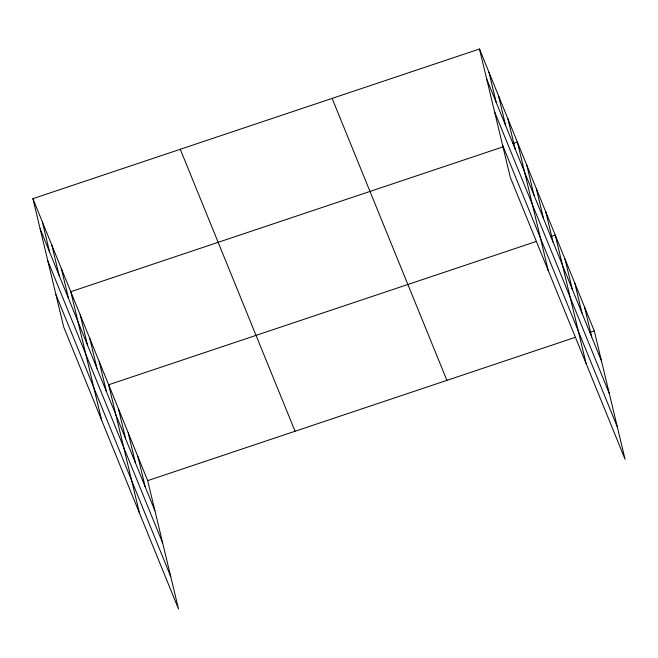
<?xml version="1.0" encoding="UTF-8"?>
<svg xmlns="http://www.w3.org/2000/svg" width="658" height="658" viewBox="0 0 658 658"><rect width="100%" height="100%" fill="white"/><g stroke="black" fill="none" stroke-linecap="round" stroke-linejoin="round"><path stroke-width="0.99" d="M32.9 198.667L147.696 480.636L178.515 609.004L63.719 327.034L32.9 198.667L479.485 48.996L594.281 330.966L625.1 459.333L510.304 177.364L479.485 48.996M503.107 146.824L70.784 291.716L101.603 420.084M512.615 143.641L517.369 142.046L548.188 270.413M536.237 241.47L108.66 384.766L139.48 513.133M550.499 236.691L555.253 235.095L586.072 363.463M147.696 480.636L575.265 337.34M589.527 332.561L594.281 330.966M486.706 79.05L601.494 361.02M494.495 111.498L609.283 393.468M502.515 144.924L617.311 426.894M332.117 98.387L446.905 380.357M180.276 149.276L295.064 431.245M40.113 228.721L154.91 510.69M47.902 261.168L162.699 543.138M55.93 294.595L170.726 576.564M584.526 306.998L591.739 337.052M574.763 283.03L581.985 313.085M565.008 259.063L572.221 289.117M545.778 211.835L553 241.889M536.311 188.566L543.524 218.629M526.836 165.306L534.057 195.368M507.902 118.785L515.115 148.84M498.427 95.517L505.648 125.579M488.96 72.257L496.173 102.319M137.933 456.668L145.155 486.723M128.178 432.701L135.392 462.755M118.424 408.733L125.637 438.787M99.194 361.505L106.407 391.559M89.727 338.237L96.94 368.299M80.251 314.976L87.465 345.039M61.309 268.456L68.531 298.51M51.842 245.187L59.055 275.25M42.367 221.927L49.589 251.981"/></g></svg>
